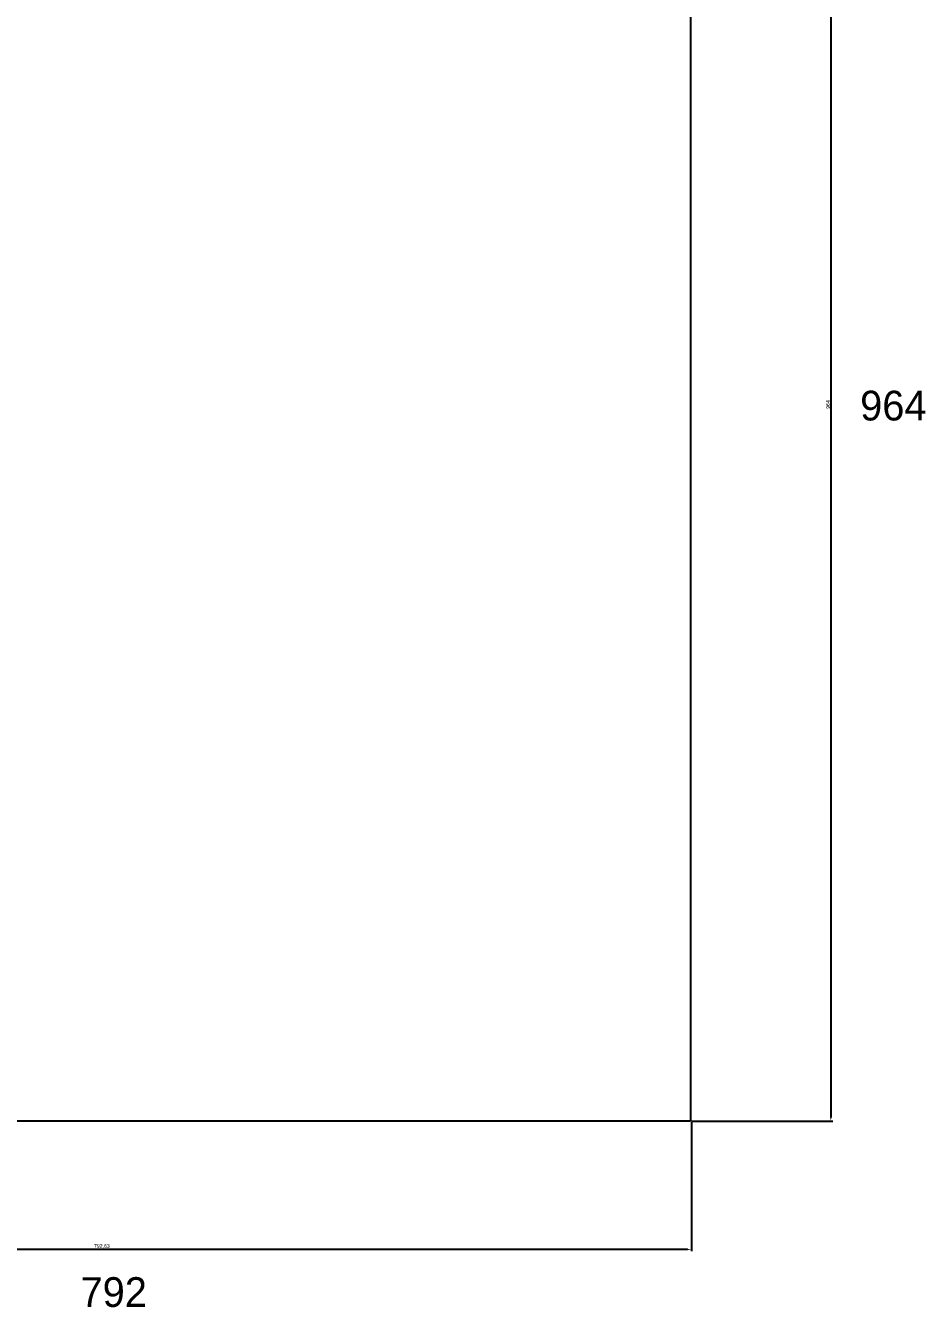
# Model space of a CAD drawing. Header units: millimetres. Extents: x 369 to 2725, y 369 to 1742.
# Drawn here: x 2120 to 2725, y 369 to 1230 of the extents above; entities that cross this region are included whole.
import ezdxf

# ---------------------------------------------------------------- set-up
doc = ezdxf.new("R2010")
doc.units = ezdxf.units.MM
doc.dimstyles.new('ISO-25', dxfattribs={"dimtxt": 2.5, "dimasz": 2.5, "dimexe": 1.25, "dimexo": 0.625, "dimtad": 1, "dimtxsty": 'Standard', "dimcen": 2.5, "dimadec": 0, "dimazin": 0, "dimtfac": 1, "dimtmove": 0, "dimatfit": 3, "dimfxl": 0, "dimarcsym": 0})

# ---------------------------------------------------------------- blocks, each defined once
blk = doc.blocks.new('*D5')
at = {"color": 0, "lineweight": -2}
for p, q in [((2567.95, 1457.77), (2662.96, 1457.77)), ((2661.71, 1455.27), (2661.71, 496.27)), ((2567.95, 493.77), (2662.96, 493.77))]:
    blk.add_line(p, q, dxfattribs=at)
at = {"color": 0}
for points in [[(2661.3, 1455.27), (2662.13, 1455.27), (2661.71, 1457.77)], [(2661.3, 496.27), (2662.13, 496.27), (2661.71, 493.77)]]:
    blk.add_solid(points, dxfattribs=at)
at = {"layer": 'Defpoints', "color": 0}
for p in [(2567.32, 1457.77), (2567.32, 493.77), (2661.71, 493.77)]:
    blk.add_point(p, dxfattribs=at)
at = {"color": 0, "insert": (2659.84, 975.77), "char_height": 2.5, "attachment_point": 5, "rotation": 90}
blk.add_mtext('964', dxfattribs=at)
blk = doc.blocks.new('*D6')
at = {"color": 0, "lineweight": -2}
for p, q in [((1775.32, 493.15), (1775.32, 406.37)), ((2567.95, 493.15), (2567.95, 406.37)), ((2565.45, 407.62), (1777.82, 407.62))]:
    blk.add_line(p, q, dxfattribs=at)
at = {"color": 0}
for points in [[(1777.82, 408.03), (1777.82, 407.2), (1775.32, 407.62)], [(2565.45, 408.03), (2565.45, 407.2), (2567.95, 407.62)]]:
    blk.add_solid(points, dxfattribs=at)
at = {"layer": 'Defpoints', "color": 0}
for p in [(1775.32, 493.77), (2567.95, 493.77), (1775.32, 407.62)]:
    blk.add_point(p, dxfattribs=at)
at = {"color": 0, "insert": (2171.63, 409.7), "char_height": 2.5, "attachment_point": 5}
blk.add_mtext('792,63', dxfattribs=at)

msp = doc.modelspace()

# ---------------------------------------------------------------- linework, layer by layer
at = {"color": 2}
for p, q in [((2567.322, 1237.589), (2567.322, 493.772)), ((2567.322, 493.772), (1775.322, 493.772))]:
    msp.add_line(p, q, dxfattribs=at)

# ---------------------------------------------------------------- texts
at = {"color": 2, "char_height": 20, "attachment_point": 1}
for s, insert, width in [('964', (2681.442, 984.999), 29.0044), ('792', (2157.292, 388.93), 53.8652)]:
    msp.add_mtext(s, dxfattribs=dict(at, insert=insert, width=width))

# ---------------------------------------------------------------- dimensions: what is measured, and where the dimension line sits
at = {"color": 2}
dim = msp.add_linear_dim(base=(2661.712, 493.772), p1=(2567.322, 1457.772), p2=(2567.322, 493.772), angle=90, dimstyle='ISO-25', dxfattribs=at)
dim.commit()
dim.dimension.update_dxf_attribs({"geometry": '*D5', "text_midpoint": (2659.837, 975.772)})
dim = msp.add_linear_dim(base=(1775.322040798, 407.615572971), p1=(2567.947040798, 493.772186724), p2=(1775.322040798, 493.772186724), dimstyle='ISO-25', dxfattribs=at)
dim.commit()
dim.dimension.update_dxf_attribs({"geometry": '*D6', "text_midpoint": (2171.634540798, 409.698906304)})

doc.saveas('drawing.dxf')
